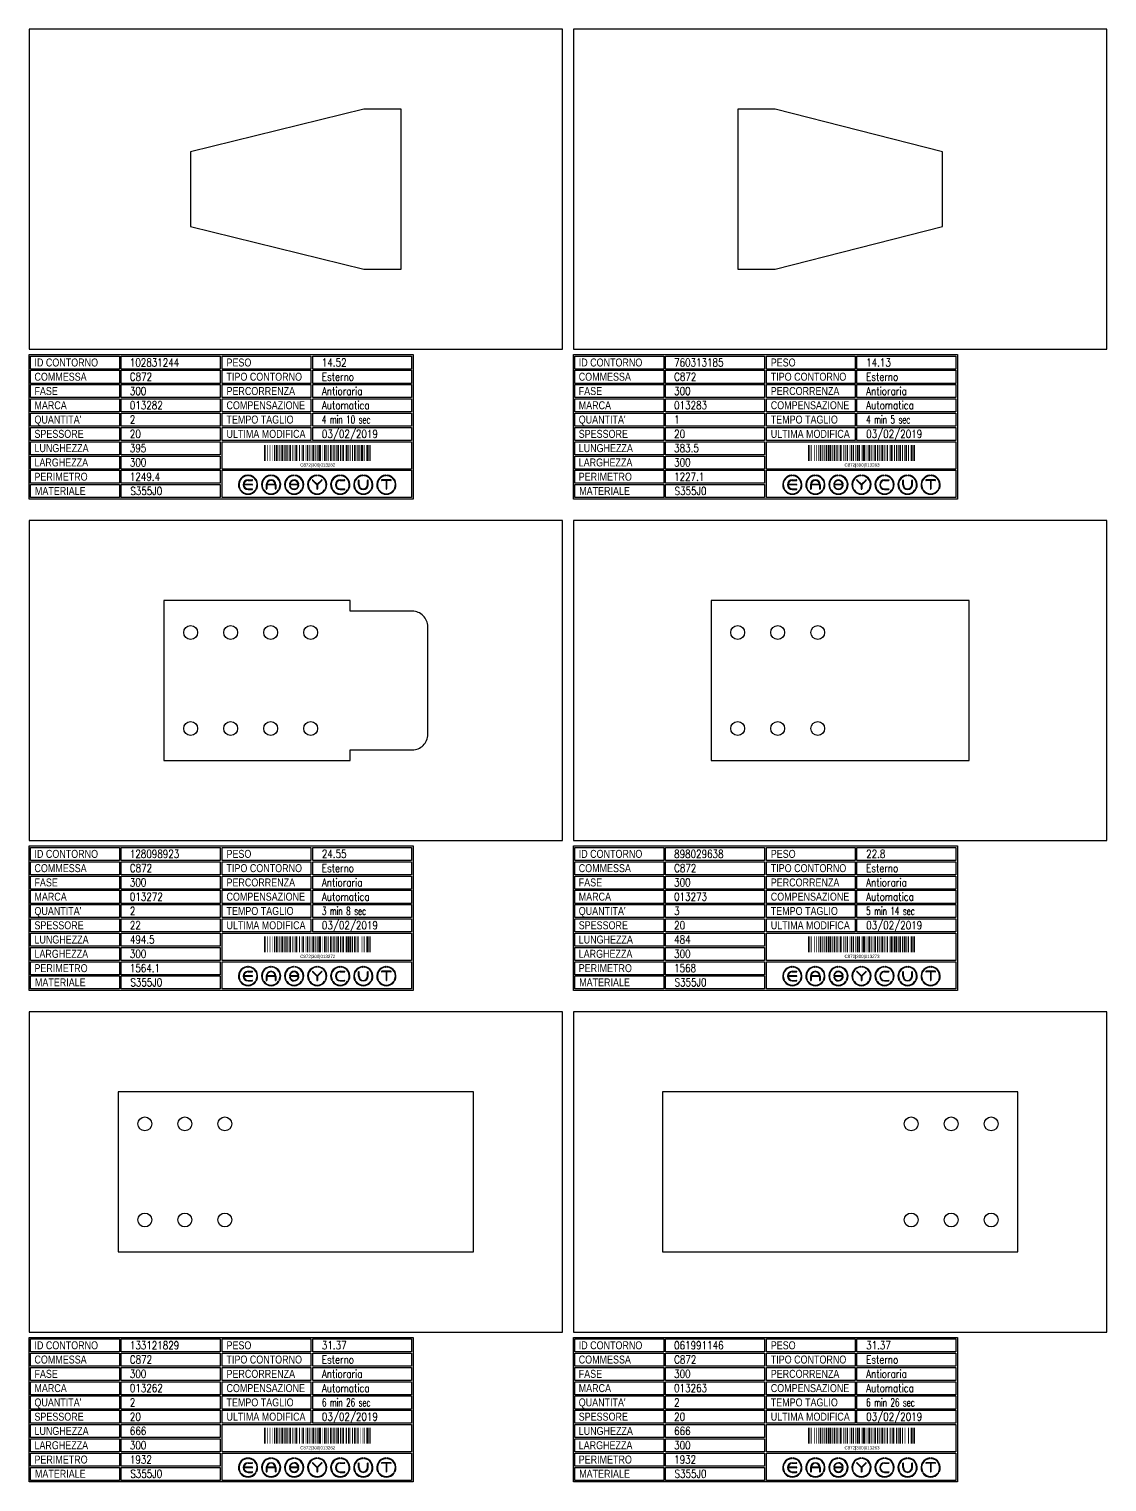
# Model space of a CAD drawing. Header units: millimetres. Extents: x 10000 to 53102, y 10000 to 35064.
# Drawn here: x 15100 to 17120, y 31420 to 34143 of the extents above; entities that cross this region are included whole.
import ezdxf
from ezdxf.enums import TextEntityAlignment as Align

# ---------------------------------------------------------------- set-up
doc = ezdxf.new("R2010")
doc.units = ezdxf.units.MM
doc.styles.add('EasyCutStyle', font='romans.shx', dxfattribs={"width": 0.8})
doc.styles.add('EasyCutStyle1', font='arial.ttf', dxfattribs={"width": 0.8})

# ---------------------------------------------------------------- blocks, each defined once
blk = doc.blocks.new('BlockShape01')
at = {"color": 253}
blk.add_lwpolyline([(0, 0), (720, 0), (720, -271), (0, -271)], close=True, dxfattribs=at)
at = {"color": 2}
for points in [[(3, -2.9), (169.3, -2.9), (169.3, -27.3), (3, -27.3)], [(3, -2.9), (169.3, -2.9), (169.3, -27.3), (3, -27.3)], [(361.9, -2.9), (528.3, -2.9), (528.3, -27.3), (361.9, -27.3)], [(3, -29.6), (169.3, -29.6), (169.3, -54), (3, -54)], [(361.9, -29.6), (528.3, -29.6), (528.3, -54), (361.9, -54)], [(3, -56.4), (169.3, -56.4), (169.3, -80.8), (3, -80.8)], [(361.9, -56.4), (528.3, -56.4), (528.3, -80.8), (361.9, -80.8)], [(3, -83.1), (169.3, -83.1), (169.3, -107.6), (3, -107.6)], [(361.9, -83.1), (528.3, -83.1), (528.3, -107.6), (361.9, -107.6)], [(3, -109.9), (169.3, -109.9), (169.3, -134.3), (3, -134.3)], [(361.9, -109.9), (528.3, -109.9), (528.3, -134.3), (361.9, -134.3)], [(3, -136.7), (169.3, -136.7), (169.3, -161.1), (3, -161.1)], [(361.9, -136.7), (528.3, -136.7), (528.3, -161.1), (361.9, -161.1)], [(3, -163.4), (169.3, -163.4), (169.3, -187.9), (3, -187.9)], [(3, -190.2), (169.3, -190.2), (169.3, -214.6), (3, -214.6)], [(3, -217), (169.3, -217), (169.3, -241.4), (3, -241.4)], [(3, -243.7), (169.3, -243.7), (169.3, -268.1), (3, -268.1)]]:
    blk.add_lwpolyline(points, close=True, dxfattribs=at)
at = {"color": 1}
for points in [[(172.7, -2.9), (358.1, -2.9), (358.1, -27.3), (172.7, -27.3)], [(531.6, -2.9), (717, -2.9), (717, -27.3), (531.6, -27.3)], [(172.7, -29.6), (358.1, -29.6), (358.1, -54), (172.7, -54)], [(531.6, -29.6), (717, -29.6), (717, -54), (531.6, -54)], [(172.7, -56.4), (358.1, -56.4), (358.1, -80.8), (172.7, -80.8)], [(531.6, -56.4), (717, -56.4), (717, -80.8), (531.6, -80.8)], [(172.7, -83.1), (358.1, -83.1), (358.1, -107.6), (172.7, -107.6)], [(531.6, -83.1), (717, -83.1), (717, -107.6), (531.6, -107.6)], [(172.7, -109.9), (358.1, -109.9), (358.1, -134.3), (172.7, -134.3)], [(531.6, -109.9), (717, -109.9), (717, -134.3), (531.6, -134.3)], [(172.7, -136.7), (358.1, -136.7), (358.1, -161.1), (172.7, -161.1)], [(531.6, -136.7), (717, -136.7), (717, -161.1), (531.6, -161.1)], [(172.7, -163.4), (358.1, -163.4), (358.1, -187.9), (172.7, -187.9)], [(172.7, -190.2), (358.1, -190.2), (358.1, -214.6), (172.7, -214.6)], [(361.9, -163.4), (717, -163.4), (717, -214.6), (361.9, -214.6)], [(172.7, -217), (358.1, -217), (358.1, -241.4), (172.7, -241.4)], [(361.9, -217), (717, -217), (717, -268.1), (361.9, -268.1)], [(172.7, -243.7), (358.1, -243.7), (358.1, -268.1), (172.7, -268.1)]]:
    blk.add_lwpolyline(points, close=True, dxfattribs=at)
at = {"color": 161, "style": 'EasyCutStyle1', "width": 0.8}
for s, p in [('ID CONTORNO', (10.1, -22.4)), ('PESO', (370, -22.4)), ('COMMESSA', (10.1, -49.1)), ('TIPO CONTORNO', (370, -49.1)), ('FASE', (10.1, -75.9)), ('PERCORRENZA', (370, -75.9)), ('MARCA', (10.1, -102.6)), ('COMPENSAZIONE', (370, -102.6)), ("QUANTITA'", (10.1, -129.4)), ('TEMPO TAGLIO', (370, -129.4)), ('SPESSORE', (10.1, -156.2)), ('ULTIMA MODIFICA', (370, -156.2)), ('LUNGHEZZA', (10.1, -182.9)), ('LARGHEZZA', (10.1, -209.7)), ('PERIMETRO', (10.1, -236.5)), ('MATERIALE', (11, -263.2))]:
    blk.add_text(s, height=15, dxfattribs=at).set_placement(p)
at = {"style": 'EasyCutStyle'}
for tag, p, width in [('IDSHAPE', (188.9, -22.4), 0.8), ('WEIGTHSHAPE', (548.8, -22.4), 0.8), ('ORDERSHAPE', (188.9, -49.1), 0.8), ('TYPESHAPE', (548.8, -49.1), 0.8), ('PHASESHAPE', (188.9, -75.9), 0.8), ('JOUSHAPE', (548.8, -75.9), 0.8), ('MKSHAPE', (188.9, -102.6), 0.8), ('COMPSHAPE', (548.8, -102.6), 0.8), ('QTASHAPE', (188.9, -129.4), 0.8), ('TIMECUTSHAPE', (548.8, -129.4), 0.65), ('TKSHAPE', (188.9, -156.2), 0.8), ('LASTMODIFYSHAPE', (548.8, -156.2), 0.8), ('LENGTHSHAPE', (188.9, -182.9), 0.8), ('HEIGHTSHAPE', (188.9, -209.7), 0.8), ('PERIMETERSHAPE', (188.9, -236.5), 0.8), ('MATSHAPE', (189.8, -263.2), 0.8)]:
    blk.add_attdef(tag, p, '', height=15, dxfattribs=dict(at, width=width))
blk = doc.blocks.new('Logo')
for color, points in [(140, [(-144.9, -7.2, -1), (-145.9, -7.6, -0.520567), (-131.2, 17.9, -1), (-131.1, 16.9, 0.520567)]), (256, [(-121.7, 0.5), (-137.5, 0.5, -0.394366), (-129.6, 7.9), (-121.7, 7.9, 1), (-121.7, 9), (-129.6, 9, 1), (-129.6, -9), (-121.7, -9, 1), (-121.7, -7.9), (-129.6, -7.9, -0.394366), (-137.5, -0.5), (-121.7, -0.5, 1)]), (140, [(-114.3, -7.2, 1), (-113.3, -7.6, 0.520567), (-128, 17.9, 0.916853), (-128.2, 16.9, 0.043377), (-128.1, 16.9, -0.520567)]), (140, [(-101.7, -7.2, -1), (-102.7, -7.6, -0.520567), (-88, 17.9, -1), (-87.9, 16.9, 0.520567)]), (140, [(-71.1, -7.2, 1), (-70.1, -7.6, 0.520567), (-84.8, 17.9, 1), (-84.9, 16.9, -0.520567)]), (140, [(-58.5, -7.2, -1), (-59.5, -7.6, -0.520567), (-44.8, 17.9, -1), (-44.7, 16.9, 0.520567)]), (256, [(-36.6, -0.5, -0.486114), (-35.5, -1.9, -0.776377), (-50.9, -2, 1), (-51.9, -2.3, 0.776377), (-34.5, -2.1, 0.486114), (-36.6, 0.5), (-49.8, 0.5, -0.486114), (-50.9, 1.9, -0.776377), (-35.5, 2, 1), (-34.5, 2.3, 0.776377), (-51.9, 2.1, 0.486114), (-49.8, -0.5)]), (140, [(-27.9, -7.2, 1), (-26.9, -7.6, 0.520567), (-41.6, 17.9, 1), (-41.7, 16.9, -0.520567)]), (140, [(-15.3, -7.2, -1), (-16.3, -7.6, -0.520567), (-1.6, 17.9, -1), (-1.5, 16.9, 0.520567)]), (256, [(0, 0.8), (-8.1, 8.8, 1), (-8.8, 8.1), (-0.5, -0.2), (-0.5, -7.9, 1), (0.5, -7.9), (0.5, -0.2), (8.8, 8.1, 1), (8.1, 8.8)]), (140, [(15.3, -7.2, 1), (16.3, -7.6, 0.520567), (1.6, 17.9, 1), (1.5, 16.9, -0.520567)]), (140, [(27.9, -7.2, -1), (26.9, -7.6, -0.520567), (41.6, 17.9, -1), (41.7, 16.9, 0.520567)]), (256, [(43.2, -9), (51.1, -9, 1), (51.1, -7.9), (43.2, -7.9, -1), (43.2, 7.9), (51.1, 7.9, 1), (51.1, 9), (43.2, 9, 1)]), (140, [(58.5, -7.2, 1), (59.5, -7.6, 0.520567), (44.8, 17.9, 1), (44.7, 16.9, -0.520567)]), (140, [(71.1, -7.2, -1), (70.1, -7.6, -0.520567), (84.8, 17.9, -1), (84.9, 16.9, 0.520567)]), (256, [(78.5, 0), (78.5, 7.9, 1), (77.4, 7.9), (77.4, 0, 1), (95.4, 0), (95.4, 7.9, 1), (94.3, 7.9), (94.3, 0, -1)]), (140, [(101.7, -7.2, 1), (102.7, -7.6, 0.520567), (88, 17.9, 1), (87.9, 16.9, -0.520567)]), (140, [(114.3, -7.2, -1), (113.3, -7.6, -0.520567), (128, 17.9, -1), (128.1, 16.9, 0.520567)]), (256, [(121.1, 9, 1), (121.1, 7.9), (129.1, 7.9), (129.1, -7.9, 1), (130.1, -7.9), (130.1, 7.9), (138.1, 7.9, 1), (138.1, 9)]), (140, [(144.9, -7.2, 1), (145.9, -7.6, 0.520567), (131.2, 17.9, 1), (131.1, 16.9, -0.520567)]), (140, [(-114.9, -10.3, 1), (-115.7, -9.7, -0.520567), (-143.5, -9.7, 1), (-144.3, -10.3, 0.520567)]), (140, [(-71.7, -10.3, 1), (-72.5, -9.7, -0.520567), (-100.3, -9.7, 1), (-101.1, -10.3, 0.520567)]), (140, [(-28.5, -10.3, 1), (-29.3, -9.7, -0.520567), (-57.1, -9.7, 1), (-57.9, -10.3, 0.520567)]), (140, [(14.7, -10.3, 1), (13.9, -9.7, -0.520567), (-13.9, -9.7, 1), (-14.7, -10.3, 0.520567)]), (140, [(57.9, -10.3, 1), (57.1, -9.7, -0.520567), (29.3, -9.7, 1), (28.5, -10.3, 0.520567)]), (140, [(101.1, -10.3, 1), (100.3, -9.7, -0.520567), (72.5, -9.7, 1), (71.7, -10.3, 0.520567)]), (140, [(144.3, -10.3, 1), (143.5, -9.7, -0.520567), (115.7, -9.7, 1), (114.9, -10.3, 0.520567)])]:
    blk.add_hatch(color=color).paths.add_polyline_path(points)
h = blk.add_hatch(color=256)
h.paths.add_polyline_path([(-78.5, -0.5), (-78.5, -7.9, 1), (-77.4, -7.9), (-77.4, 0, 1), (-95.4, 0), (-95.4, -7.9, 1), (-94.3, -7.9), (-94.3, -0.5)])
h.paths.add_polyline_path([(-94.3, 0.5, -0.933992), (-78.5, 0.5)], flags=16)
for p, q in [((-121.7, 0.5), (-137.5, 0.5)), ((-129.6, 9), (-121.7, 9)), ((-129.6, 7.9), (-121.7, 7.9)), ((-95.4, 0), (-95.4, -7.9)), ((-78.5, 0.5), (-94.3, 0.5)), ((-77.4, 0), (-77.4, -7.9)), ((-36.6, 0.5), (-49.8, 0.5)), ((-0.5, -0.2), (-8.8, 8.1)), ((0, 0.8), (-8.1, 8.8)), ((0, 0.8), (8.1, 8.8)), ((0.5, -0.2), (8.8, 8.1)), ((43.2, 9), (51.1, 9)), ((43.2, 7.9), (51.1, 7.9)), ((77.4, 0), (77.4, 7.9)), ((78.5, 0), (78.5, 7.9)), ((94.3, 0), (94.3, 7.9)), ((95.4, 0), (95.4, 7.9)), ((138.1, 9), (121.1, 9)), ((129.1, 7.9), (121.1, 7.9)), ((129.1, 7.9), (129.1, -7.9)), ((130.1, 7.9), (130.1, -7.9)), ((138.1, 7.9), (130.1, 7.9)), ((-121.7, -0.5), (-137.5, -0.5)), ((-129.6, -7.9), (-121.7, -7.9)), ((-129.6, -9), (-121.7, -9)), ((-94.3, -0.5), (-94.3, -7.9)), ((-78.5, -0.5), (-94.3, -0.5)), ((-78.5, -0.5), (-78.5, -7.9)), ((-36.6, -0.5), (-49.8, -0.5)), ((-0.5, -0.2), (-0.5, -7.9)), ((0.5, -0.2), (0.5, -7.9)), ((43.2, -7.9), (51.1, -7.9)), ((43.2, -9), (51.1, -9))]:
    blk.add_line(p, q)
at = {"color": 140}
for centre, radius, start, end in [((-129.6, 0), 18, 95, 205), ((-129.6, 0), 16.9, 95, 205), ((-131.1, 17.4), 0.54, 275, 95), ((-128.1, 17.4), 0.54, 85, 265), ((-129.6, 0), 16.9, 335, 85), ((-129.6, 0), 18, 335, 85), ((-86.4, 0), 18, 95, 205), ((-86.4, 0), 16.9, 95, 205), ((-87.9, 17.4), 0.54, 275, 95), ((-84.9, 17.4), 0.54, 85, 265), ((-86.4, 0), 16.9, 335, 85), ((-86.4, 0), 18, 335, 85), ((-43.2, 0), 18, 95, 205), ((-43.2, 0), 16.9, 95, 205), ((-44.7, 17.4), 0.54, 275, 95), ((-41.7, 17.4), 0.54, 85, 265), ((-43.2, 0), 16.9, 335, 85), ((-43.2, 0), 18, 335, 85), ((0, 0), 18, 95, 205), ((0, 0), 16.9, 95, 205), ((-1.5, 17.4), 0.54, 275, 95), ((1.5, 17.4), 0.54, 85, 265), ((0, 0), 16.9, 335, 85), ((0, 0), 18, 335, 85), ((43.2, 0), 18, 95, 205), ((43.2, 0), 16.9, 95, 205), ((41.7, 17.4), 0.54, 275, 95), ((44.7, 17.4), 0.54, 85, 265), ((43.2, 0), 16.9, 335, 85), ((43.2, 0), 18, 335, 85), ((86.4, 0), 18, 95, 205), ((86.4, 0), 16.9, 95, 205), ((84.9, 17.4), 0.54, 275, 95), ((87.9, 17.4), 0.54, 85, 265), ((86.4, 0), 16.9, 335, 85), ((86.4, 0), 18, 335, 85), ((129.6, 0), 18, 95, 205), ((129.6, 0), 16.9, 95, 205), ((128.1, 17.4), 0.54, 275, 95), ((131.1, 17.4), 0.54, 85, 265), ((129.6, 0), 16.9, 335, 85), ((129.6, 0), 18, 335, 85), ((-145.4, -7.4), 0.54, 205, 25), ((-143.9, -10), 0.54, 35, 215), ((-129.6, 0), 18, 215, 325), ((-129.6, 0), 16.9, 215, 325), ((-115.3, -10), 0.54, 325, 145), ((-113.8, -7.4), 0.54, 155, 335), ((-102.2, -7.4), 0.54, 205, 25), ((-100.7, -10), 0.54, 35, 215), ((-86.4, 0), 18, 215, 325), ((-86.4, 0), 16.9, 215, 325), ((-72.1, -10), 0.54, 325, 145), ((-70.6, -7.4), 0.54, 155, 335), ((-59, -7.4), 0.54, 205, 25), ((-57.5, -10), 0.54, 35, 215), ((-43.2, 0), 18, 215, 325), ((-43.2, 0), 16.9, 215, 325), ((-28.9, -10), 0.54, 325, 145), ((-27.4, -7.4), 0.54, 155, 335), ((-15.8, -7.4), 0.54, 205, 25), ((-14.3, -10), 0.54, 35, 215), ((0, 0), 18, 215, 325), ((0, 0), 16.9, 215, 325), ((14.3, -10), 0.54, 325, 145), ((15.8, -7.4), 0.54, 155, 335), ((27.4, -7.4), 0.54, 205, 25), ((28.9, -10), 0.54, 35, 215), ((43.2, 0), 18, 215, 325), ((43.2, 0), 16.9, 215, 325), ((57.5, -10), 0.54, 325, 145), ((59, -7.4), 0.54, 155, 335), ((70.6, -7.4), 0.54, 205, 25), ((72.1, -10), 0.54, 35, 215), ((86.4, 0), 18, 215, 325), ((86.4, 0), 16.9, 215, 325), ((100.7, -10), 0.54, 325, 145), ((102.2, -7.4), 0.54, 155, 335), ((113.8, -7.4), 0.54, 205, 25), ((115.3, -10), 0.54, 35, 215), ((129.6, 0), 18, 215, 325), ((129.6, 0), 16.9, 215, 325), ((143.9, -10), 0.54, 325, 145), ((145.4, -7.4), 0.54, 155, 335)]:
    blk.add_arc(centre, radius, start, end, dxfattribs=at)
for centre, radius, start, end in [((-129.6, 0), 9, 90, 270), ((-129.6, 0), 7.92, 90, 176.0904), ((-121.7, 8.5), 0.54, 270, 90), ((-121.7, 0), 0.54, 270, 90), ((-86.4, 0), 9, 0, 180), ((-86.4, 0), 7.92, 3.9096, 176.0904), ((-49.8, 1.6), 2.16, 166.2998, 270), ((-43.2, 0), 9, 15, 166.2998), ((-43.2, 0), 7.92, 15, 166.2998), ((-49.8, 1.6), 1.08, 166.2998, 270), ((-36.6, -1.6), 2.16, 346.2998, 90), ((-35, 2.2), 0.54, 195, 15), ((-8.5, 8.5), 0.54, 45, 225), ((8.5, 8.5), 0.54, 315, 135), ((43.2, 0), 9, 90, 270), ((43.2, 0), 7.92, 90, 270), ((51.1, 8.5), 0.54, 270, 90), ((77.9, 7.9), 0.54, 0, 180), ((86.4, 0), 9, 180, 0), ((86.4, 0), 7.92, 180, 0), ((94.9, 7.9), 0.54, 0, 180), ((121.1, 8.5), 0.54, 90, 270), ((138.1, 8.5), 0.54, 270, 90), ((-129.6, 0), 7.92, 183.9096, 270), ((-121.7, -8.5), 0.54, 270, 90), ((-94.9, -7.9), 0.54, 180, 0), ((-77.9, -7.9), 0.54, 180, 0), ((-51.4, -2.2), 0.54, 15, 195), ((-43.2, 0), 9, 195, 346.2998), ((-43.2, 0), 7.92, 195, 346.2998), ((-36.6, -1.6), 1.08, 346.2998, 90), ((0, -7.9), 0.54, 180, 0), ((51.1, -8.5), 0.54, 270, 90), ((129.6, -7.9), 0.54, 180, 0)]:
    blk.add_arc(centre, radius, start, end)
blk = doc.blocks.new('133121829_128', base_point=(373, -370))
at = {"linetype": 'Continuous'}
for points, const_width in [([(374, -370), (374, -340)], 2), ([(376.5, -370), (376.5, -340)], 1), ([(379.5, -370), (379.5, -340)], 1), ([(384.5, -370), (384.5, -340)], 1), ([(388.5, -370), (388.5, -340)], 1), ([(393, -370), (393, -340)], 2), ([(396.5, -370), (396.5, -340)], 3), ([(399.5, -370), (399.5, -340)], 1), ([(403, -370), (403, -340)], 2), ([(407.5, -370), (407.5, -340)], 3), ([(411, -370), (411, -340)], 2), ([(414.5, -370), (414.5, -340)], 3), ([(418, -370), (418, -340)], 2), ([(422.5, -370), (422.5, -340)], 3), ([(426.5, -370), (426.5, -340)], 1), ([(428.5, -370), (428.5, -340)], 1), ([(430.5, -370), (430.5, -340)], 1), ([(434, -370), (434, -340)], 4), ([(440, -370), (440, -340)], 2), ([(443.5, -370), (443.5, -340)], 1), ([(446.5, -370), (446.5, -340)], 3), ([(450.5, -370), (450.5, -340)], 1), ([(454.5, -370), (454.5, -340)], 3), ([(458, -370), (458, -340)], 2), ([(461.5, -370), (461.5, -340)], 1), ([(465.5, -370), (465.5, -340)], 3), ([(469, -370), (469, -340)], 2), ([(472.5, -370), (472.5, -340)], 1), ([(474.5, -370), (474.5, -340)], 1), ([(478, -370), (478, -340)], 4), ([(483.5, -370), (483.5, -340)], 1), ([(487.5, -370), (487.5, -340)], 3), ([(491, -370), (491, -340)], 2), ([(494.5, -370), (494.5, -340)], 1), ([(498.5, -370), (498.5, -340)], 3), ([(503, -370), (503, -340)], 2), ([(506, -370), (506, -340)], 2), ([(509.5, -370), (509.5, -340)], 1), ([(512.5, -370), (512.5, -340)], 3), ([(517, -370), (517, -340)], 2), ([(521.5, -370), (521.5, -340)], 3), ([(525.5, -370), (525.5, -340)], 1), ([(528, -370), (528, -340)], 2), ([(532.5, -370), (532.5, -340)], 3), ([(535.5, -370), (535.5, -340)], 1), ([(539, -370), (539, -340)], 2), ([(543.5, -370), (543.5, -340)], 3), ([(547.5, -370), (547.5, -340)], 1), ([(550, -370), (550, -340)], 2), ([(553.5, -370), (553.5, -340)], 1), ([(558.5, -370), (558.5, -340)], 1), ([(561, -370), (561, -340)], 2), ([(566.5, -370), (566.5, -340)], 3), ([(569.5, -370), (569.5, -340)], 1), ([(572, -370), (572, -340)], 2)]:
    blk.add_lwpolyline(points, dxfattribs=dict(at, const_width=const_width))
blk.add_text('C872|300|013262', height=6).set_placement((474, -380.5), align=Align.CENTER)
blk = doc.blocks.new('061991146_128', base_point=(373, -370))
at = {"linetype": 'Continuous'}
for points, const_width in [([(374, -370), (374, -340)], 2), ([(376.5, -370), (376.5, -340)], 1), ([(379.5, -370), (379.5, -340)], 1), ([(384.5, -370), (384.5, -340)], 1), ([(388.5, -370), (388.5, -340)], 1), ([(393, -370), (393, -340)], 2), ([(396.5, -370), (396.5, -340)], 3), ([(399.5, -370), (399.5, -340)], 1), ([(403, -370), (403, -340)], 2), ([(407.5, -370), (407.5, -340)], 3), ([(411, -370), (411, -340)], 2), ([(414.5, -370), (414.5, -340)], 3), ([(418, -370), (418, -340)], 2), ([(422.5, -370), (422.5, -340)], 3), ([(426.5, -370), (426.5, -340)], 1), ([(428.5, -370), (428.5, -340)], 1), ([(430.5, -370), (430.5, -340)], 1), ([(434, -370), (434, -340)], 4), ([(440, -370), (440, -340)], 2), ([(443.5, -370), (443.5, -340)], 1), ([(446.5, -370), (446.5, -340)], 3), ([(450.5, -370), (450.5, -340)], 1), ([(454.5, -370), (454.5, -340)], 3), ([(458, -370), (458, -340)], 2), ([(461.5, -370), (461.5, -340)], 1), ([(465.5, -370), (465.5, -340)], 3), ([(469, -370), (469, -340)], 2), ([(472.5, -370), (472.5, -340)], 1), ([(474.5, -370), (474.5, -340)], 1), ([(478, -370), (478, -340)], 4), ([(483.5, -370), (483.5, -340)], 1), ([(487.5, -370), (487.5, -340)], 3), ([(491, -370), (491, -340)], 2), ([(494.5, -370), (494.5, -340)], 1), ([(498.5, -370), (498.5, -340)], 3), ([(503, -370), (503, -340)], 2), ([(506, -370), (506, -340)], 2), ([(509.5, -370), (509.5, -340)], 1), ([(512.5, -370), (512.5, -340)], 3), ([(517, -370), (517, -340)], 2), ([(521.5, -370), (521.5, -340)], 3), ([(525.5, -370), (525.5, -340)], 1), ([(528, -370), (528, -340)], 2), ([(532.5, -370), (532.5, -340)], 3), ([(535.5, -370), (535.5, -340)], 1), ([(539, -370), (539, -340)], 2), ([(542.5, -370), (542.5, -340)], 1), ([(545.5, -370), (545.5, -340)], 3), ([(550, -370), (550, -340)], 2), ([(553.5, -370), (553.5, -340)], 1), ([(555.5, -370), (555.5, -340)], 1), ([(561, -370), (561, -340)], 2), ([(566.5, -370), (566.5, -340)], 3), ([(569.5, -370), (569.5, -340)], 1), ([(572, -370), (572, -340)], 2)]:
    blk.add_lwpolyline(points, dxfattribs=dict(at, const_width=const_width))
blk.add_text('C872|300|013263', height=6).set_placement((474, -380.5), align=Align.CENTER)
blk = doc.blocks.new('128098923_128', base_point=(287.3, -370))
at = {"linetype": 'Continuous'}
for points, const_width in [([(288.3, -370), (288.3, -340)], 2), ([(290.8, -370), (290.8, -340)], 1), ([(293.8, -370), (293.8, -340)], 1), ([(298.8, -370), (298.8, -340)], 1), ([(302.8, -370), (302.8, -340)], 1), ([(307.3, -370), (307.3, -340)], 2), ([(310.8, -370), (310.8, -340)], 3), ([(313.8, -370), (313.8, -340)], 1), ([(317.3, -370), (317.3, -340)], 2), ([(321.8, -370), (321.8, -340)], 3), ([(325.3, -370), (325.3, -340)], 2), ([(328.8, -370), (328.8, -340)], 3), ([(332.3, -370), (332.3, -340)], 2), ([(336.8, -370), (336.8, -340)], 3), ([(340.8, -370), (340.8, -340)], 1), ([(342.8, -370), (342.8, -340)], 1), ([(344.8, -370), (344.8, -340)], 1), ([(348.3, -370), (348.3, -340)], 4), ([(354.3, -370), (354.3, -340)], 2), ([(357.8, -370), (357.8, -340)], 1), ([(360.8, -370), (360.8, -340)], 3), ([(364.8, -370), (364.8, -340)], 1), ([(368.8, -370), (368.8, -340)], 3), ([(372.3, -370), (372.3, -340)], 2), ([(375.8, -370), (375.8, -340)], 1), ([(379.8, -370), (379.8, -340)], 3), ([(383.3, -370), (383.3, -340)], 2), ([(386.8, -370), (386.8, -340)], 1), ([(388.8, -370), (388.8, -340)], 1), ([(392.3, -370), (392.3, -340)], 4), ([(397.8, -370), (397.8, -340)], 1), ([(401.8, -370), (401.8, -340)], 3), ([(405.3, -370), (405.3, -340)], 2), ([(408.8, -370), (408.8, -340)], 1), ([(412.8, -370), (412.8, -340)], 3), ([(417.3, -370), (417.3, -340)], 2), ([(420.3, -370), (420.3, -340)], 2), ([(423.8, -370), (423.8, -340)], 1), ([(426.8, -370), (426.8, -340)], 3), ([(431.3, -370), (431.3, -340)], 2), ([(435.8, -370), (435.8, -340)], 3), ([(439.8, -370), (439.8, -340)], 1), ([(442.8, -370), (442.8, -340)], 3), ([(446.3, -370), (446.3, -340)], 2), ([(449.8, -370), (449.8, -340)], 3), ([(453.3, -370), (453.3, -340)], 2), ([(457.8, -370), (457.8, -340)], 3), ([(461.8, -370), (461.8, -340)], 1), ([(464.3, -370), (464.3, -340)], 2), ([(469.8, -370), (469.8, -340)], 1), ([(472.8, -370), (472.8, -340)], 1), ([(475.3, -370), (475.3, -340)], 2), ([(480.8, -370), (480.8, -340)], 3), ([(483.8, -370), (483.8, -340)], 1), ([(486.3, -370), (486.3, -340)], 2)]:
    blk.add_lwpolyline(points, dxfattribs=dict(at, const_width=const_width))
blk.add_text('C872|300|013272', height=6).set_placement((388.3, -380.5), align=Align.CENTER)
blk = doc.blocks.new('898029638_128', base_point=(282, -370))
at = {"linetype": 'Continuous'}
for points, const_width in [([(283, -370), (283, -340)], 2), ([(285.5, -370), (285.5, -340)], 1), ([(288.5, -370), (288.5, -340)], 1), ([(293.5, -370), (293.5, -340)], 1), ([(297.5, -370), (297.5, -340)], 1), ([(302, -370), (302, -340)], 2), ([(305.5, -370), (305.5, -340)], 3), ([(308.5, -370), (308.5, -340)], 1), ([(312, -370), (312, -340)], 2), ([(316.5, -370), (316.5, -340)], 3), ([(320, -370), (320, -340)], 2), ([(323.5, -370), (323.5, -340)], 3), ([(327, -370), (327, -340)], 2), ([(331.5, -370), (331.5, -340)], 3), ([(335.5, -370), (335.5, -340)], 1), ([(337.5, -370), (337.5, -340)], 1), ([(339.5, -370), (339.5, -340)], 1), ([(343, -370), (343, -340)], 4), ([(349, -370), (349, -340)], 2), ([(352.5, -370), (352.5, -340)], 1), ([(355.5, -370), (355.5, -340)], 3), ([(359.5, -370), (359.5, -340)], 1), ([(363.5, -370), (363.5, -340)], 3), ([(367, -370), (367, -340)], 2), ([(370.5, -370), (370.5, -340)], 1), ([(374.5, -370), (374.5, -340)], 3), ([(378, -370), (378, -340)], 2), ([(381.5, -370), (381.5, -340)], 1), ([(383.5, -370), (383.5, -340)], 1), ([(387, -370), (387, -340)], 4), ([(392.5, -370), (392.5, -340)], 1), ([(396.5, -370), (396.5, -340)], 3), ([(400, -370), (400, -340)], 2), ([(403.5, -370), (403.5, -340)], 1), ([(407.5, -370), (407.5, -340)], 3), ([(412, -370), (412, -340)], 2), ([(415, -370), (415, -340)], 2), ([(418.5, -370), (418.5, -340)], 1), ([(421.5, -370), (421.5, -340)], 3), ([(426, -370), (426, -340)], 2), ([(430.5, -370), (430.5, -340)], 3), ([(434.5, -370), (434.5, -340)], 1), ([(437.5, -370), (437.5, -340)], 3), ([(441, -370), (441, -340)], 2), ([(444.5, -370), (444.5, -340)], 3), ([(448, -370), (448, -340)], 2), ([(451.5, -370), (451.5, -340)], 1), ([(454.5, -370), (454.5, -340)], 3), ([(459, -370), (459, -340)], 2), ([(463, -370), (463, -340)], 4), ([(467, -370), (467, -340)], 2), ([(470, -370), (470, -340)], 2), ([(475.5, -370), (475.5, -340)], 3), ([(478.5, -370), (478.5, -340)], 1), ([(481, -370), (481, -340)], 2)]:
    blk.add_lwpolyline(points, dxfattribs=dict(at, const_width=const_width))
blk.add_text('C872|300|013273', height=6).set_placement((383, -380.5), align=Align.CENTER)
blk = doc.blocks.new('102831244_128', base_point=(237.5, -370))
at = {"linetype": 'Continuous'}
for points, const_width in [([(238.5, -370), (238.5, -340)], 2), ([(241, -370), (241, -340)], 1), ([(244, -370), (244, -340)], 1), ([(249, -370), (249, -340)], 1), ([(253, -370), (253, -340)], 1), ([(257.5, -370), (257.5, -340)], 2), ([(261, -370), (261, -340)], 3), ([(264, -370), (264, -340)], 1), ([(267.5, -370), (267.5, -340)], 2), ([(272, -370), (272, -340)], 3), ([(275.5, -370), (275.5, -340)], 2), ([(279, -370), (279, -340)], 3), ([(282.5, -370), (282.5, -340)], 2), ([(287, -370), (287, -340)], 3), ([(291, -370), (291, -340)], 1), ([(293, -370), (293, -340)], 1), ([(295, -370), (295, -340)], 1), ([(298.5, -370), (298.5, -340)], 4), ([(304.5, -370), (304.5, -340)], 2), ([(308, -370), (308, -340)], 1), ([(311, -370), (311, -340)], 3), ([(315, -370), (315, -340)], 1), ([(319, -370), (319, -340)], 3), ([(322.5, -370), (322.5, -340)], 2), ([(326, -370), (326, -340)], 1), ([(330, -370), (330, -340)], 3), ([(333.5, -370), (333.5, -340)], 2), ([(337, -370), (337, -340)], 1), ([(339, -370), (339, -340)], 1), ([(342.5, -370), (342.5, -340)], 4), ([(348, -370), (348, -340)], 1), ([(352, -370), (352, -340)], 3), ([(355.5, -370), (355.5, -340)], 2), ([(359, -370), (359, -340)], 1), ([(363, -370), (363, -340)], 3), ([(367.5, -370), (367.5, -340)], 2), ([(370.5, -370), (370.5, -340)], 2), ([(374, -370), (374, -340)], 1), ([(377, -370), (377, -340)], 3), ([(381.5, -370), (381.5, -340)], 2), ([(386, -370), (386, -340)], 3), ([(390, -370), (390, -340)], 1), ([(393, -370), (393, -340)], 3), ([(396, -370), (396, -340)], 1), ([(399.5, -370), (399.5, -340)], 2), ([(403.5, -370), (403.5, -340)], 2), ([(408, -370), (408, -340)], 3), ([(412, -370), (412, -340)], 1), ([(414.5, -370), (414.5, -340)], 2), ([(417.5, -370), (417.5, -340)], 2), ([(421.5, -370), (421.5, -340)], 4), ([(425.5, -370), (425.5, -340)], 2), ([(431, -370), (431, -340)], 3), ([(434, -370), (434, -340)], 1), ([(436.5, -370), (436.5, -340)], 2)]:
    blk.add_lwpolyline(points, dxfattribs=dict(at, const_width=const_width))
blk.add_text('C872|300|013282', height=6).set_placement((338.5, -380.5), align=Align.CENTER)
blk = doc.blocks.new('760313185_128', base_point=(231.75, -370))
at = {"linetype": 'Continuous'}
for points, const_width in [([(232.75, -370), (232.75, -340)], 2), ([(235.25, -370), (235.25, -340)], 1), ([(238.25, -370), (238.25, -340)], 1), ([(243.25, -370), (243.25, -340)], 1), ([(247.25, -370), (247.25, -340)], 1), ([(251.75, -370), (251.75, -340)], 2), ([(255.25, -370), (255.25, -340)], 3), ([(258.25, -370), (258.25, -340)], 1), ([(261.75, -370), (261.75, -340)], 2), ([(266.25, -370), (266.25, -340)], 3), ([(269.75, -370), (269.75, -340)], 2), ([(273.25, -370), (273.25, -340)], 3), ([(276.75, -370), (276.75, -340)], 2), ([(281.25, -370), (281.25, -340)], 3), ([(285.25, -370), (285.25, -340)], 1), ([(287.25, -370), (287.25, -340)], 1), ([(289.25, -370), (289.25, -340)], 1), ([(292.75, -370), (292.75, -340)], 4), ([(298.75, -370), (298.75, -340)], 2), ([(302.25, -370), (302.25, -340)], 1), ([(305.25, -370), (305.25, -340)], 3), ([(309.25, -370), (309.25, -340)], 1), ([(313.25, -370), (313.25, -340)], 3), ([(316.75, -370), (316.75, -340)], 2), ([(320.25, -370), (320.25, -340)], 1), ([(324.25, -370), (324.25, -340)], 3), ([(327.75, -370), (327.75, -340)], 2), ([(331.25, -370), (331.25, -340)], 1), ([(333.25, -370), (333.25, -340)], 1), ([(336.75, -370), (336.75, -340)], 4), ([(342.25, -370), (342.25, -340)], 1), ([(346.25, -370), (346.25, -340)], 3), ([(349.75, -370), (349.75, -340)], 2), ([(353.25, -370), (353.25, -340)], 1), ([(357.25, -370), (357.25, -340)], 3), ([(361.75, -370), (361.75, -340)], 2), ([(364.75, -370), (364.75, -340)], 2), ([(368.25, -370), (368.25, -340)], 1), ([(371.25, -370), (371.25, -340)], 3), ([(375.75, -370), (375.75, -340)], 2), ([(380.25, -370), (380.25, -340)], 3), ([(384.25, -370), (384.25, -340)], 1), ([(387.25, -370), (387.25, -340)], 3), ([(390.25, -370), (390.25, -340)], 1), ([(393.75, -370), (393.75, -340)], 2), ([(397.75, -370), (397.75, -340)], 2), ([(401.25, -370), (401.25, -340)], 1), ([(404.25, -370), (404.25, -340)], 3), ([(408.75, -370), (408.75, -340)], 2), ([(412.75, -370), (412.75, -340)], 2), ([(415.75, -370), (415.75, -340)], 2), ([(419.75, -370), (419.75, -340)], 2), ([(425.25, -370), (425.25, -340)], 3), ([(428.25, -370), (428.25, -340)], 1), ([(430.75, -370), (430.75, -340)], 2)]:
    blk.add_lwpolyline(points, dxfattribs=dict(at, const_width=const_width))
blk.add_text('C872|300|013283', height=6).set_placement((332.75, -380.5), align=Align.CENTER)

msp = doc.modelspace()

# ---------------------------------------------------------------- linework, layer by layer
for p, q in [((16100, 34143), (15100, 34143)), ((15100, 34143), (15100, 33543)), ((16100, 33543), (16100, 34143)), ((17120, 34143), (16120, 34143)), ((16120, 34143), (16120, 33543)), ((17120, 33543), (17120, 34143)), ((15100, 33543), (16100, 33543)), ((16120, 33543), (17120, 33543)), ((16100, 33222), (15100, 33222)), ((15100, 33222), (15100, 32622)), ((16100, 32622), (16100, 33222)), ((17120, 33222), (16120, 33222)), ((16120, 33222), (16120, 32622)), ((17120, 32622), (17120, 33222)), ((15100, 32622), (16100, 32622)), ((16120, 32622), (17120, 32622)), ((16100, 32301), (15100, 32301)), ((15100, 32301), (15100, 31701)), ((16100, 31701), (16100, 32301)), ((17120, 32301), (16120, 32301)), ((16120, 32301), (16120, 31701)), ((17120, 31701), (17120, 32301)), ((15100, 31701), (16100, 31701)), ((16120, 31701), (17120, 31701))]:
    msp.add_line(p, q)
at = {"color": 2}
for points in [[(15727.5, 33693), (15797.5, 33693), (15797.5, 33993), (15727.5, 33993), (15402.5, 33913), (15402.5, 33773)], [(16428.3, 33693), (16498.3, 33693), (16811.8, 33773), (16811.8, 33913), (16498.3, 33993), (16428.3, 33993)], [(16378, 32772), (16862, 32772), (16862, 33072), (16378, 33072)], [(15267, 31851), (15933, 31851), (15933, 32151), (15267, 32151)], [(16287, 31851), (16953, 31851), (16953, 32151), (16287, 32151)]]:
    msp.add_lwpolyline(points, close=True, dxfattribs=at)
msp.add_lwpolyline([(15352.8, 32772), (15701.8, 32772), (15701.8, 32792), (15818.3, 32792, 0.414214), (15847.3, 32821), (15847.3, 33023, 0.414214), (15818.3, 33052), (15701.8, 33052), (15701.8, 33072), (15352.8, 33072)], format="xyb", close=True, dxfattribs=at)
at = {"color": 4}
for centre in [(15402.8, 33012), (15477.8, 33012), (15552.8, 33012), (15627.8, 33012), (16428, 33012), (16503, 33012), (16578, 33012), (15402.8, 32832), (15477.8, 32832), (15552.8, 32832), (15627.8, 32832), (16428, 32832), (16503, 32832), (16578, 32832), (15317, 32091), (15392, 32091), (15467, 32091), (16753, 32091), (16828, 32091), (16903, 32091), (15317, 31911), (15392, 31911), (15467, 31911), (16753, 31911), (16828, 31911), (16903, 31911)]:
    msp.add_circle(centre, 13, dxfattribs=at)

# ---------------------------------------------------------------- block references
for p, values in [((15100, 33533), {'IDSHAPE': '102831244', 'ORDERSHAPE': 'C872', 'PHASESHAPE': '300', 'MKSHAPE': '013282', 'TKSHAPE': '20', 'LENGTHSHAPE': '395', 'HEIGHTSHAPE': '300', 'MATSHAPE': 'S355J0', 'LASTMODIFYSHAPE': '03/02/2019', 'PERIMETERSHAPE': '1249.4', 'WEIGTHSHAPE': '14.52', 'TYPESHAPE': 'Esterno', 'JOUSHAPE': 'Antioraria', 'COMPSHAPE': 'Automatica', 'TIMECUTSHAPE': '4 min 10 sec', 'QTASHAPE': '2'}), ((16120, 33533), {'IDSHAPE': '760313185', 'ORDERSHAPE': 'C872', 'PHASESHAPE': '300', 'MKSHAPE': '013283', 'TKSHAPE': '20', 'LENGTHSHAPE': '383.5', 'HEIGHTSHAPE': '300', 'MATSHAPE': 'S355J0', 'LASTMODIFYSHAPE': '03/02/2019', 'PERIMETERSHAPE': '1227.1', 'WEIGTHSHAPE': '14.13', 'TYPESHAPE': 'Esterno', 'JOUSHAPE': 'Antioraria', 'COMPSHAPE': 'Automatica', 'TIMECUTSHAPE': '4 min 5 sec', 'QTASHAPE': '1'}), ((15100, 32612), {'IDSHAPE': '128098923', 'ORDERSHAPE': 'C872', 'PHASESHAPE': '300', 'MKSHAPE': '013272', 'TKSHAPE': '22', 'LENGTHSHAPE': '494.5', 'HEIGHTSHAPE': '300', 'MATSHAPE': 'S355J0', 'LASTMODIFYSHAPE': '03/02/2019', 'PERIMETERSHAPE': '1564.1', 'WEIGTHSHAPE': '24.55', 'TYPESHAPE': 'Esterno', 'JOUSHAPE': 'Antioraria', 'COMPSHAPE': 'Automatica', 'TIMECUTSHAPE': '3 min 8 sec', 'QTASHAPE': '2'}), ((16120, 32612), {'IDSHAPE': '898029638', 'ORDERSHAPE': 'C872', 'PHASESHAPE': '300', 'MKSHAPE': '013273', 'TKSHAPE': '20', 'LENGTHSHAPE': '484', 'HEIGHTSHAPE': '300', 'MATSHAPE': 'S355J0', 'LASTMODIFYSHAPE': '03/02/2019', 'PERIMETERSHAPE': '1568', 'WEIGTHSHAPE': '22.8', 'TYPESHAPE': 'Esterno', 'JOUSHAPE': 'Antioraria', 'COMPSHAPE': 'Automatica', 'TIMECUTSHAPE': '5 min 14 sec', 'QTASHAPE': '3'}), ((15100, 31691), {'IDSHAPE': '133121829', 'ORDERSHAPE': 'C872', 'PHASESHAPE': '300', 'MKSHAPE': '013262', 'TKSHAPE': '20', 'LENGTHSHAPE': '666', 'HEIGHTSHAPE': '300', 'MATSHAPE': 'S355J0', 'LASTMODIFYSHAPE': '03/02/2019', 'PERIMETERSHAPE': '1932', 'WEIGTHSHAPE': '31.37', 'TYPESHAPE': 'Esterno', 'JOUSHAPE': 'Antioraria', 'COMPSHAPE': 'Automatica', 'TIMECUTSHAPE': '6 min 26 sec', 'QTASHAPE': '2'}), ((16120, 31691), {'IDSHAPE': '061991146', 'ORDERSHAPE': 'C872', 'PHASESHAPE': '300', 'MKSHAPE': '013263', 'TKSHAPE': '20', 'LENGTHSHAPE': '666', 'HEIGHTSHAPE': '300', 'MATSHAPE': 'S355J0', 'LASTMODIFYSHAPE': '03/02/2019', 'PERIMETERSHAPE': '1932', 'WEIGTHSHAPE': '31.37', 'TYPESHAPE': 'Esterno', 'JOUSHAPE': 'Antioraria', 'COMPSHAPE': 'Automatica', 'TIMECUTSHAPE': '6 min 26 sec', 'QTASHAPE': '2'})]:
    msp.add_blockref('BlockShape01', p).add_auto_attribs(values)
for name, p in [('102831244_128', (15540, 33333.5)), ('760313185_128', (16560, 33333.5)), ('Logo', (15640, 33289)), ('Logo', (16660, 33289)), ('128098923_128', (15540, 32412.5)), ('898029638_128', (16560, 32412.5)), ('Logo', (15640, 32368)), ('Logo', (16660, 32368)), ('133121829_128', (15540, 31491.5)), ('061991146_128', (16560, 31491.5)), ('Logo', (15640, 31447)), ('Logo', (16660, 31447))]:
    msp.add_blockref(name, p)

doc.saveas('drawing.dxf')
